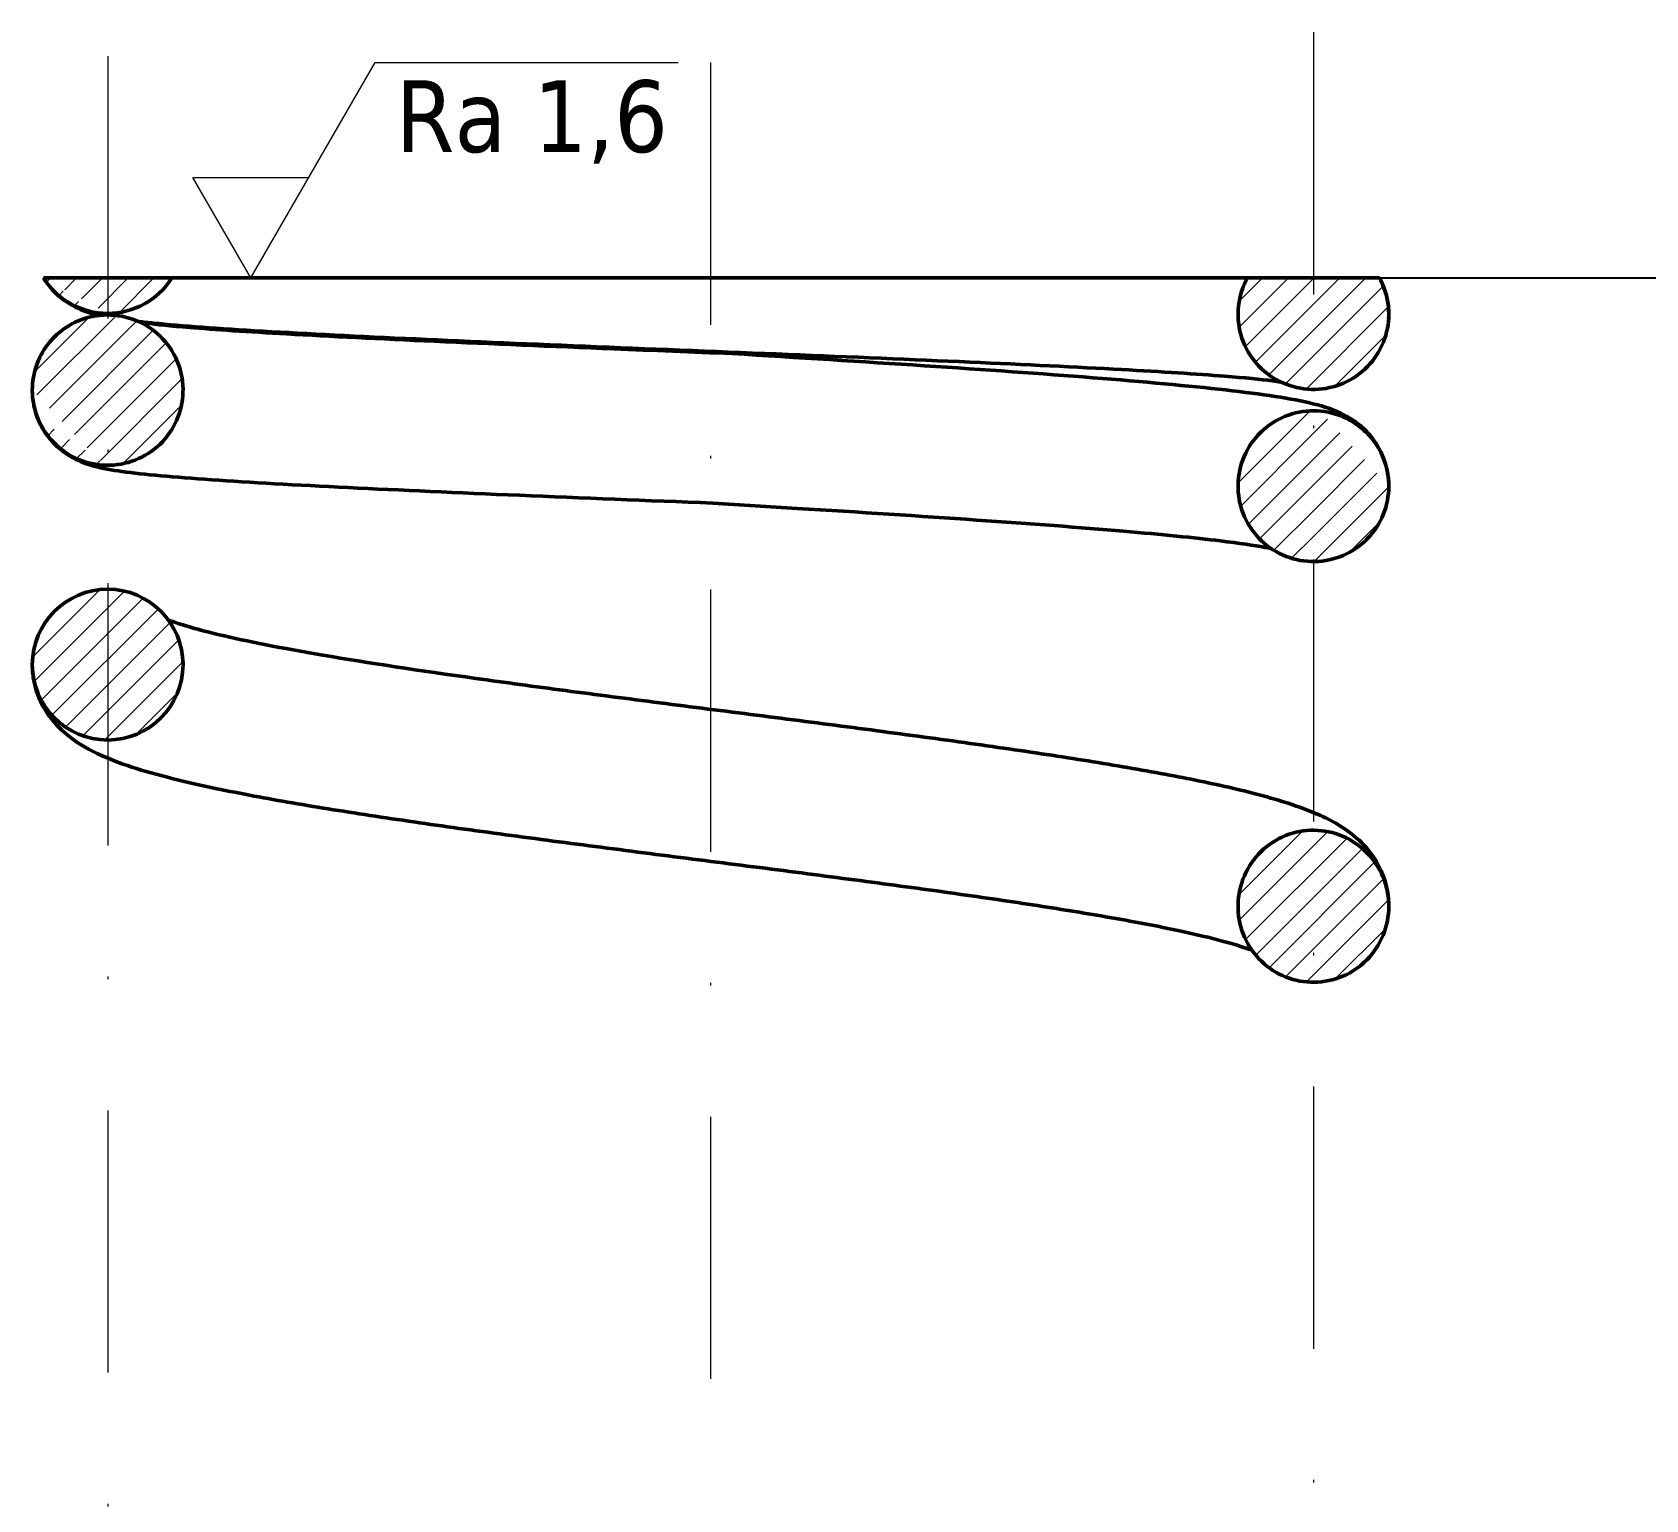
# Model space of a CAD drawing. Header units: millimetres. Extents: x 951 to 1161, y 216 to 513.
# Drawn here: x 1006.3 to 1067.8, y 371 to 426.9 of the extents above; entities that cross this region are included whole.
import ezdxf

# ---------------------------------------------------------------- set-up
doc = ezdxf.new("R2010")
doc.units = ezdxf.units.MM
doc.header["$LTSCALE"] = 5
doc.linetypes.add('DASHDOT', pattern=[1, 0.5, -0.25, 0, -0.25])
doc.layers.get('Defpoints').update_dxf_attribs({"color": 252})
for name, color, linetype, lineweight in [('kontury', 7, 'Continuous', 50), ('kreskowanie', 5, 'Continuous', 13), ('opis', 3, 'Continuous', 20), ('osie', 1, 'DASHDOT', 18), ('Visible (ISO)', 7, 'Continuous', 50), ('wymiary', 3, 'Continuous', 18)]:
    doc.layers.add(name, color=color, linetype=linetype, lineweight=lineweight)
doc.styles.get("Standard").update_dxf_attribs({"font": 'tahoma.ttf'})
doc.dimstyles.new('ISO-25', dxfattribs={"dimtxt": 2.5, "dimasz": 2.5, "dimexe": 1.25, "dimexo": 0.625, "dimtad": 1, "dimdec": 4, "dimlfac": 0.2, "dimzin": 12, "dimtxsty": 'Standard', "dimcen": 2.5, "dimadec": 3, "dimazin": 3, "dimtp": 0.2, "dimtm": 0.2, "dimtfac": 1, "dimtdec": 4, "dimtmove": 0, "dimatfit": 0, "dimfxl": 1.25, "dimarcsym": 0})
pattern_1 = [(45, (202.87074, 143.50105), (-0.4917167, 0.4917167), [])]

# ---------------------------------------------------------------- blocks, each defined once
blk = doc.blocks.new('*D16')
at = {"layer": 'Defpoints', "color": 0, "transparency": 16777216}
for p in [(1055.162, 417.56), (1136.165, 417.56), (1055.162, 315.029)]:
    blk.add_point(p, dxfattribs=at)
at = {"layer": 'wymiary', "color": 0, "lineweight": -2, "transparency": 16777216}
for p, q in [((1055.787, 417.56), (1137.415, 417.56)), ((1136.165, 317.529), (1136.165, 415.06)), ((1055.787, 315.029), (1137.415, 315.029))]:
    blk.add_line(p, q, dxfattribs=at)
at = {"layer": 'wymiary', "color": 0, "transparency": 16777216}
for points in [[(1135.749, 415.06), (1136.582, 415.06), (1136.165, 417.56)], [(1135.749, 317.529), (1136.582, 317.529), (1136.165, 315.029)]]:
    blk.add_solid(points, dxfattribs=at)
at = {"layer": 'wymiary', "color": 0, "transparency": 16777216, "insert": (1133.951, 366.294), "char_height": 2.5, "attachment_point": 5, "rotation": 90}
blk.add_mtext('{\\fTahoma|b0|i0|c238|p34;L\\H0.7x;\\S^ 0;\\H1.42857x; 38,92}', dxfattribs=at)

msp = doc.modelspace()

# ---------------------------------------------------------------- hatches: boundary and pattern name
at = {"layer": 'kreskowanie'}
h = msp.add_hatch(dxfattribs=at)
h.set_pattern_fill('ANSI31', color=256, scale=0.219021)
h.set_pattern_definition(pattern_1)
edge = h.paths.add_edge_path()
edge.add_ellipse((1009.17156, 419.05542), major_axis=(-2.84179, -0.43344), ratio=0.99178421, start_angle=81.3241213, end_angle=139.6307256)
edge.add_line((1011.61512, 417.56012), (1009.16785, 417.56012))
edge.add_line((1009.16785, 417.56012), (1009.16785, 416.20385))
edge = h.paths.add_edge_path()
edge.add_line((1009.16785, 417.56012), (1006.72059, 417.56012))
edge.add_ellipse((1009.17156, 419.05542), major_axis=(-2.84179, -0.43344), ratio=0.99178421, start_angle=22.8834752, end_angle=81.3241213)
edge.add_spline(control_points=[(1006.71924, 417.56012), (1006.75541, 417.50095), (1006.79349, 417.44342), (1006.99262, 417.16413), (1007.18121, 416.96945), (1007.52778, 416.68541), (1007.68762, 416.5822), (1008.116, 416.34503), (1008.33792, 416.27021), (1008.63551, 416.17935), (1008.73943, 416.15125), (1008.83905, 416.12727)], knot_values=[1.28234691, 1.28234691, 1.28234691, 1.28234691, 1.28648889, 1.28648889, 1.30314896, 1.30314896, 1.31734399, 1.31734399, 1.34563421, 1.34563421, 1.36277477, 1.36277477, 1.36277477, 1.36277477], degree=3, periodic=0)
edge.add_ellipse((1009.17156, 419.05542), major_axis=(-2.84179, -0.43344), ratio=0.99178421, start_angle=22.8834752, end_angle=81.3241213)
edge.add_line((1009.16785, 416.20385), (1009.16785, 417.56012))
edge = h.paths.add_edge_path()
edge.add_spline(control_points=[(1009.16785, 410.41362), (1009.19863, 410.41364), (1009.22944, 410.41415), (1009.63522, 410.42743), (1010.00428, 410.51278), (1010.68786, 410.81963), (1010.99611, 411.03788), (1011.51056, 411.57919), (1011.71226, 411.89672), (1011.98226, 412.59059), (1012.04822, 412.96009), (1012.03471, 413.70425), (1011.95518, 414.07161), (1011.65918, 414.75656), (1011.44509, 415.06729), (1010.909, 415.59012), (1010.59178, 415.79689), (1009.90186, 416.07488), (1009.53651, 416.14576), (1009.16785, 416.14593)], knot_values=[-0.20655642, -0.20655642, -0.20655642, -0.20655642, -0.20486759, -0.20486759, -0.18431371, -0.18431371, -0.16381747, -0.16381747, -0.14339925, -0.14339925, -0.12302278, -0.12302278, -0.10261843, -0.10261843, -0.08213858, -0.08213858, -0.06159091, -0.06159091, -0.04138737, -0.04138737, -0.04138737, -0.04138737], degree=3, periodic=0)
edge.add_line((1009.16785, 416.14593), (1009.16785, 410.41362))
edge = h.paths.add_edge_path()
edge.add_spline(control_points=[(1009.16785, 416.14593), (1009.1612, 416.14593), (1009.15455, 416.14591), (1008.77301, 416.14345), (1008.40213, 416.06792), (1007.7112, 415.77934), (1007.39756, 415.56938), (1007.13302, 415.30519), (1006.9836, 415.15596), (1006.85111, 414.9907), (1006.62493, 414.63418), (1006.53191, 414.44402), (1006.34936, 413.93517), (1006.29262, 413.60842), (1006.29262, 413.27952)], knot_values=[-0.04138737, -0.04138737, -0.04138737, -0.04138737, -0.0410229, -0.0410229, -0.02048402, -0.02048402, 0, 0, 0, 0.01156991, 0.01156991, 0.0231335, 0.0231335, 0.04118925, 0.04118925, 0.04118925, 0.04118925], degree=3, periodic=0)
edge.add_spline(control_points=[(1006.2979, 413.45331), (1006.29434, 413.39481), (1006.29256, 413.33615), (1006.29256, 413.24156), (1006.29323, 413.20559), (1006.30682, 412.84146), (1006.37712, 412.51161), (1006.49632, 412.21074)], knot_values=[0, 0, 0, 0, 0.00337179, 0.00337179, 0.00543975, 0.00543975, 0.02432974, 0.02432974, 0.02432974, 0.02432974], degree=3, periodic=0)
edge.add_spline(control_points=[(1009.16785, 410.41362), (1008.8239, 410.41339), (1008.48237, 410.47472), (1007.8087, 410.72588), (1007.48666, 410.92396), (1006.93763, 411.43195), (1006.71565, 411.73666), (1006.40158, 412.41345), (1006.31224, 412.77884), (1006.29358, 413.19393), (1006.29262, 413.23674), (1006.29262, 413.27952)], knot_values=[-0.28917329, -0.28917329, -0.28917329, -0.28917329, -0.2703031, -0.2703031, -0.2497844, -0.2497844, -0.22932252, -0.22932252, -0.20890489, -0.20890489, -0.20655642, -0.20655642, -0.20655642, -0.20655642], degree=3, periodic=0)
edge.add_spline(control_points=[(1006.2979, 413.45331), (1006.29434, 413.39481), (1006.29256, 413.33615), (1006.29256, 413.24156), (1006.29323, 413.20559), (1006.30682, 412.84146), (1006.37712, 412.51161), (1006.49632, 412.21074)], knot_values=[0, 0, 0, 0, 0.00337179, 0.00337179, 0.00543975, 0.00543975, 0.02432974, 0.02432974, 0.02432974, 0.02432974], degree=3, periodic=0)
edge.add_spline(control_points=[(1009.16785, 410.41362), (1008.8239, 410.41339), (1008.48237, 410.47472), (1007.8087, 410.72588), (1007.48666, 410.92396), (1006.93763, 411.43195), (1006.71565, 411.73666), (1006.40158, 412.41345), (1006.31224, 412.77884), (1006.29358, 413.19393), (1006.29262, 413.23674), (1006.29262, 413.27952)], knot_values=[-0.28917329, -0.28917329, -0.28917329, -0.28917329, -0.2703031, -0.2703031, -0.2497844, -0.2497844, -0.22932252, -0.22932252, -0.20890489, -0.20890489, -0.20655642, -0.20655642, -0.20655642, -0.20655642], degree=3, periodic=0)
edge.add_spline(control_points=[(1006.2979, 413.45331), (1006.29434, 413.39481), (1006.29256, 413.33615), (1006.29256, 413.24156), (1006.29323, 413.20559), (1006.30682, 412.84146), (1006.37712, 412.51161), (1006.49632, 412.21074)], knot_values=[0, 0, 0, 0, 0.00337179, 0.00337179, 0.00543975, 0.00543975, 0.02432974, 0.02432974, 0.02432974, 0.02432974], degree=3, periodic=0)
edge.add_spline(control_points=[(1009.16785, 410.41362), (1008.8239, 410.41339), (1008.48237, 410.47472), (1007.8087, 410.72588), (1007.48666, 410.92396), (1006.93763, 411.43195), (1006.71565, 411.73666), (1006.40158, 412.41345), (1006.31224, 412.77884), (1006.29358, 413.19393), (1006.29262, 413.23674), (1006.29262, 413.27952)], knot_values=[-0.28917329, -0.28917329, -0.28917329, -0.28917329, -0.2703031, -0.2703031, -0.2497844, -0.2497844, -0.22932252, -0.22932252, -0.20890489, -0.20890489, -0.20655642, -0.20655642, -0.20655642, -0.20655642], degree=3, periodic=0)
edge.add_spline(control_points=[(1006.49849, 412.20528), (1006.57919, 412.00283), (1006.68282, 411.81047), (1006.95612, 411.4118), (1007.13983, 411.21435), (1007.49326, 410.91346), (1007.66445, 410.8006), (1008.15178, 410.52787), (1008.39892, 410.45317), (1008.80717, 410.33724), (1008.98799, 410.29654), (1009.16785, 410.26326)], knot_values=[0.574957, 0.574957, 0.574957, 0.574957, 0.58766935, 0.58766935, 0.60410034, 0.60410034, 0.61908089, 0.61908089, 0.65197035, 0.65197035, 0.68423199, 0.68423199, 0.68423199, 0.68423199], degree=3, periodic=0)
edge.add_spline(control_points=[(1009.16785, 410.41362), (1008.8239, 410.41339), (1008.48237, 410.47472), (1007.8087, 410.72588), (1007.48666, 410.92396), (1006.93763, 411.43195), (1006.71565, 411.73666), (1006.40158, 412.41345), (1006.31224, 412.77884), (1006.29358, 413.19393), (1006.29262, 413.23674), (1006.29262, 413.27952)], knot_values=[-0.28917329, -0.28917329, -0.28917329, -0.28917329, -0.2703031, -0.2703031, -0.2497844, -0.2497844, -0.22932252, -0.22932252, -0.20890489, -0.20890489, -0.20655642, -0.20655642, -0.20655642, -0.20655642], degree=3, periodic=0)
edge.add_spline(control_points=[(1006.49849, 412.20528), (1006.57919, 412.00283), (1006.68282, 411.81047), (1006.95612, 411.4118), (1007.13983, 411.21435), (1007.49326, 410.91346), (1007.66445, 410.8006), (1008.15178, 410.52787), (1008.39892, 410.45317), (1008.80717, 410.33724), (1008.98799, 410.29654), (1009.16785, 410.26326)], knot_values=[0.574957, 0.574957, 0.574957, 0.574957, 0.58766935, 0.58766935, 0.60410034, 0.60410034, 0.61908089, 0.61908089, 0.65197035, 0.65197035, 0.68423199, 0.68423199, 0.68423199, 0.68423199], degree=3, periodic=0)
edge.add_spline(control_points=[(1006.29262, 413.27952), (1006.29262, 413.23674), (1006.29358, 413.19393), (1006.31224, 412.77884), (1006.40158, 412.41345), (1006.71565, 411.73666), (1006.93763, 411.43195), (1007.48666, 410.92396), (1007.8087, 410.72588), (1008.48237, 410.47472), (1008.8239, 410.41339), (1009.16785, 410.41362)], knot_values=[-0.28917329, -0.28917329, -0.28917329, -0.28917329, -0.28682482, -0.28682482, -0.26640719, -0.26640719, -0.24594532, -0.24594532, -0.22542661, -0.22542661, -0.20655642, -0.20655642, -0.20655642, -0.20655642], degree=3, periodic=0)
edge.add_line((1009.16785, 410.41362), (1009.16785, 416.14593))
edge = h.paths.add_edge_path()
edge.add_spline(control_points=[(1055.16199, 413.30703), (1055.18216, 413.30703), (1055.20234, 413.30724), (1055.59731, 413.31548), (1055.96703, 413.39633), (1056.65367, 413.69481), (1056.96421, 413.90924), (1057.48492, 414.44447), (1057.69035, 414.75987), (1057.95444, 415.41631), (1058.02381, 415.74602), (1058.03473, 416.07993)], knot_values=[-0.12383419, -0.12383419, -0.12383419, -0.12383419, -0.12272798, -0.12272798, -0.10219066, -0.10219066, -0.08170864, -0.08170864, -0.06127772, -0.06127772, -0.04293984, -0.04293984, -0.04293984, -0.04293984], degree=3, periodic=0)
edge.add_spline(control_points=[(1058.03473, 416.07993), (1058.04094, 416.26927), (1058.02847, 416.46003), (1057.94478, 416.96742), (1057.83517, 417.2817), (1057.68383, 417.56012)], knot_values=[0, 0, 0, 0, 0.01088177, 0.01088177, 0.02964622, 0.02964622, 0.02964622, 0.02964622], degree=3, periodic=0)
edge.add_spline(control_points=[(1057.67763, 417.56012), (1057.72826, 417.46875), (1057.77395, 417.37451), (1057.9583, 416.93408), (1058.03364, 416.5656), (1058.03624, 416.18649), (1058.03626, 416.17996), (1058.03626, 416.17344)], knot_values=[-0.04122998, -0.04122998, -0.04122998, -0.04122998, -0.03548461, -0.03548461, -0.01506934, -0.01506934, -0.01471165, -0.01471165, -0.01471165, -0.01471165], degree=3, periodic=0)
edge.add_spline(control_points=[(1058.03473, 416.07993), (1058.04094, 416.26927), (1058.02847, 416.46003), (1057.94478, 416.96742), (1057.83517, 417.2817), (1057.68383, 417.56012)], knot_values=[0, 0, 0, 0, 0.01088177, 0.01088177, 0.02964622, 0.02964622, 0.02964622, 0.02964622], degree=3, periodic=0)
edge.add_spline(control_points=[(1057.67763, 417.56012), (1057.72826, 417.46875), (1057.77395, 417.37451), (1057.9583, 416.93408), (1058.03364, 416.5656), (1058.03624, 416.18649), (1058.03626, 416.17996), (1058.03626, 416.17344)], knot_values=[-0.04122998, -0.04122998, -0.04122998, -0.04122998, -0.03548461, -0.03548461, -0.01506934, -0.01506934, -0.01471165, -0.01471165, -0.01471165, -0.01471165], degree=3, periodic=0)
edge.add_spline(control_points=[(1058.03473, 416.07993), (1058.04094, 416.26927), (1058.02847, 416.46003), (1057.94478, 416.96742), (1057.83517, 417.2817), (1057.68383, 417.56012)], knot_values=[0, 0, 0, 0, 0.01088177, 0.01088177, 0.02964622, 0.02964622, 0.02964622, 0.02964622], degree=3, periodic=0)
edge.add_spline(control_points=[(1058.03626, 416.17344), (1058.03626, 416.17996), (1058.03624, 416.18649), (1058.03364, 416.5656), (1057.9583, 416.93408), (1057.77395, 417.37451), (1057.72826, 417.46875), (1057.67763, 417.56012)], knot_values=[-0.04122998, -0.04122998, -0.04122998, -0.04122998, -0.04087228, -0.04087228, -0.02045701, -0.02045701, -0.01471165, -0.01471165, -0.01471165, -0.01471165], degree=3, periodic=0)
edge.add_line((1057.67763, 417.56012), (1055.16199, 417.56012))
edge.add_line((1055.16199, 417.56012), (1055.16199, 413.30703))
edge = h.paths.add_edge_path()
edge.add_line((1055.16199, 417.56012), (1052.64634, 417.56012))
edge.add_spline(control_points=[(1052.64634, 417.56012), (1052.57699, 417.43518), (1052.51694, 417.30496), (1052.33696, 416.82198), (1052.27634, 416.45157), (1052.30058, 415.70765), (1052.38542, 415.34143), (1052.69132, 414.66073), (1052.9099, 414.35309), (1053.45355, 413.83799), (1053.77375, 413.6358), (1054.455, 413.37266), (1054.80709, 413.30708), (1055.16199, 413.30703)], knot_values=[-0.23297748, -0.23297748, -0.23297748, -0.23297748, -0.22511296, -0.22511296, -0.20473615, -0.20473615, -0.18432903, -0.18432903, -0.16384575, -0.16384575, -0.14329598, -0.14329598, -0.12383419, -0.12383419, -0.12383419, -0.12383419], degree=3, periodic=0)
edge.add_line((1055.16199, 413.30703), (1055.16199, 417.56012))
edge = h.paths.add_edge_path()
edge.add_spline(control_points=[(1055.16199, 412.4911), (1055.49339, 412.49111), (1055.82265, 412.43383), (1056.33445, 412.24974), (1056.52528, 412.15622), (1056.88281, 411.92898), (1057.04843, 411.79598), (1057.19794, 411.64599), (1057.46203, 411.38104), (1057.67186, 411.06706), (1057.95939, 410.37632), (1058.03432, 410.00617), (1058.03625, 409.62721), (1058.03626, 409.62234), (1058.03626, 409.61748)], knot_values=[-0.0412595, -0.0412595, -0.0412595, -0.0412595, -0.0230676, -0.0230676, -0.01145981, -0.01145981, 0.00014302, 0.00014302, 0.00014302, 0.02063897, 0.02063897, 0.04113597, 0.04113597, 0.04140253, 0.04140253, 0.04140253, 0.04140253], degree=3, periodic=0)
edge.add_spline(control_points=[(1058.03401, 409.50385), (1058.03839, 409.61434), (1058.03653, 409.72531), (1058.00394, 410.17167), (1057.91922, 410.50563), (1057.64854, 411.12611), (1057.45149, 411.41375), (1057.11153, 411.78356), (1056.97472, 411.90503), (1056.68402, 412.12881), (1056.53177, 412.22302), (1055.90842, 412.56295), (1055.55934, 412.6528), (1055.17829, 412.74978), (1055.17015, 412.75184), (1055.16199, 412.7539)], knot_values=[0.54774277, 0.54774277, 0.54774277, 0.54774277, 0.55446714, 0.55446714, 0.57497784, 0.57497784, 0.59710299, 0.59710299, 0.61105325, 0.61105325, 0.62803973, 0.62803973, 0.68721853, 0.68721853, 0.68850894, 0.68850894, 0.68850894, 0.68850894], degree=3, periodic=0)
edge.add_spline(control_points=[(1055.16199, 412.4911), (1055.49339, 412.49111), (1055.82265, 412.43383), (1056.33445, 412.24974), (1056.52528, 412.15622), (1056.88281, 411.92898), (1057.04843, 411.79598), (1057.19794, 411.64599), (1057.46203, 411.38104), (1057.67186, 411.06706), (1057.95939, 410.37632), (1058.03432, 410.00617), (1058.03625, 409.62721), (1058.03626, 409.62234), (1058.03626, 409.61748)], knot_values=[-0.0412595, -0.0412595, -0.0412595, -0.0412595, -0.0230676, -0.0230676, -0.01145981, -0.01145981, 0.00014302, 0.00014302, 0.00014302, 0.02063897, 0.02063897, 0.04113597, 0.04113597, 0.04140253, 0.04140253, 0.04140253, 0.04140253], degree=3, periodic=0)
edge.add_spline(control_points=[(1058.03401, 409.50385), (1058.03839, 409.61434), (1058.03653, 409.72531), (1058.00394, 410.17167), (1057.91922, 410.50563), (1057.64854, 411.12611), (1057.45149, 411.41375), (1057.11153, 411.78356), (1056.97472, 411.90503), (1056.68402, 412.12881), (1056.53177, 412.22302), (1055.90842, 412.56295), (1055.55934, 412.6528), (1055.17829, 412.74978), (1055.17015, 412.75184), (1055.16199, 412.7539)], knot_values=[0.54774277, 0.54774277, 0.54774277, 0.54774277, 0.55446714, 0.55446714, 0.57497784, 0.57497784, 0.59710299, 0.59710299, 0.61105325, 0.61105325, 0.62803973, 0.62803973, 0.68721853, 0.68721853, 0.68850894, 0.68850894, 0.68850894, 0.68850894], degree=3, periodic=0)
edge.add_spline(control_points=[(1058.03626, 409.61748), (1058.03626, 409.62234), (1058.03625, 409.62721), (1058.03432, 410.00617), (1057.95939, 410.37632), (1057.67186, 411.06706), (1057.46203, 411.38104), (1057.19794, 411.64599), (1057.04843, 411.79598), (1056.88281, 411.92898), (1056.52528, 412.15622), (1056.33445, 412.24974), (1055.82265, 412.43383), (1055.49339, 412.49111), (1055.16199, 412.4911)], knot_values=[-0.0412595, -0.0412595, -0.0412595, -0.0412595, -0.04099295, -0.04099295, -0.02049595, -0.02049595, 0, 0, 0, 0.01160283, 0.01160283, 0.02321063, 0.02321063, 0.04140253, 0.04140253, 0.04140253, 0.04140253], degree=3, periodic=0)
edge.add_line((1055.16199, 412.4911), (1055.16199, 406.74308))
edge.add_spline(control_points=[(1055.16199, 406.74308), (1055.17892, 406.74309), (1055.19586, 406.74324), (1055.58729, 406.75026), (1055.95689, 406.83009), (1056.64459, 407.12692), (1056.95613, 407.34108), (1057.47945, 407.87668), (1057.68626, 408.19296), (1057.96509, 408.88238), (1058.03626, 409.24824), (1058.03626, 409.61748)], knot_values=[0.20684779, 0.20684779, 0.20684779, 0.20684779, 0.20777627, 0.20777627, 0.22829739, 0.22829739, 0.2488146, 0.2488146, 0.26932425, 0.26932425, 0.28955975, 0.28955975, 0.28955975, 0.28955975], degree=3, periodic=0)
edge.add_spline(control_points=[(1058.03401, 409.50385), (1058.03839, 409.61434), (1058.03653, 409.72531), (1058.00394, 410.17167), (1057.91922, 410.50563), (1057.64854, 411.12611), (1057.45149, 411.41375), (1057.11153, 411.78356), (1056.97472, 411.90503), (1056.68402, 412.12881), (1056.53177, 412.22302), (1055.90842, 412.56295), (1055.55934, 412.6528), (1055.17829, 412.74978), (1055.17015, 412.75184), (1055.16199, 412.7539)], knot_values=[0.54774277, 0.54774277, 0.54774277, 0.54774277, 0.55446714, 0.55446714, 0.57497784, 0.57497784, 0.59710299, 0.59710299, 0.61105325, 0.61105325, 0.62803973, 0.62803973, 0.68721853, 0.68721853, 0.68850894, 0.68850894, 0.68850894, 0.68850894], degree=3, periodic=0)
h = msp.add_hatch(dxfattribs=at)
h.set_pattern_fill('ANSI31', color=256, scale=0.219021)
h.set_pattern_definition(pattern_1)
edge = h.paths.add_edge_path()
edge.add_spline(control_points=[(1055.16199, 412.4911), (1055.11981, 412.4911), (1055.0776, 412.49017), (1054.66133, 412.47181), (1054.29407, 412.3824), (1053.61445, 412.06783), (1053.30859, 411.84566), (1052.79934, 411.29663), (1052.6008, 410.97505), (1052.33826, 410.27407), (1052.27671, 409.9014), (1052.29993, 409.15356), (1052.38443, 408.78555), (1052.68976, 408.10256), (1052.90767, 407.79412), (1053.44961, 407.27795), (1053.7685, 407.07522), (1054.45041, 406.80948), (1054.80473, 406.74299), (1055.16199, 406.74308)], knot_values=[0.04140253, 0.04140253, 0.04140253, 0.04140253, 0.04371756, 0.04371756, 0.06423164, 0.06423164, 0.08474842, 0.08474842, 0.10525973, 0.10525973, 0.12576, 0.12576, 0.14625311, 0.14625311, 0.16674994, 0.16674994, 0.18725811, 0.18725811, 0.20684779, 0.20684779, 0.20684779, 0.20684779], degree=3, periodic=0)
edge.add_line((1055.16199, 406.74308), (1055.16199, 412.4911))
edge = h.paths.add_edge_path()
edge.add_spline(control_points=[(1055.16199, 396.49585), (1054.79915, 396.49615), (1054.43964, 396.42721), (1053.75459, 396.15388), (1053.43751, 395.94808), (1052.89688, 395.42364), (1052.67971, 395.10904), (1052.37702, 394.41232), (1052.29513, 394.03631), (1052.27994, 393.27572), (1052.34628, 392.89794), (1052.56902, 392.32128), (1052.68174, 392.1107), (1052.81853, 391.91667)], knot_values=[-0.2467944, -0.2467944, -0.2467944, -0.2467944, -0.22689958, -0.22689958, -0.20637269, -0.20637269, -0.18562614, -0.18562614, -0.16475273, -0.16475273, -0.1439469, -0.1439469, -0.13088214, -0.13088214, -0.13088214, -0.13088214], degree=3, periodic=0)
edge.add_spline(control_points=[(1052.81853, 391.91667), (1052.89748, 391.80469), (1052.98444, 391.69823), (1053.33475, 391.32717), (1053.64065, 391.10845), (1054.3185, 390.80115), (1054.68348, 390.71529), (1055.09056, 390.70058), (1055.12629, 390.69996), (1055.16199, 390.70001)], knot_values=[-0.13088214, -0.13088214, -0.13088214, -0.13088214, -0.12334213, -0.12334213, -0.10291951, -0.10291951, -0.08255391, -0.08255391, -0.08059409, -0.08059409, -0.08059409, -0.08059409], degree=3, periodic=0)
edge.add_line((1055.16199, 390.70001), (1055.16199, 396.49585))
h.paths.add_polyline_path([(1057.89165, 394.48126), (1057.86344, 394.58749), (1057.65228, 395.04445), (1057.36615, 395.45707), (1057.01207, 395.81481), (1056.60231, 396.10487), (1056.14729, 396.31956), (1055.66271, 396.45114), (1055.16199, 396.49585), (1055.16199, 390.70001), (1055.66248, 390.74498), (1056.14778, 390.87706), (1056.60257, 391.09198), (1057.01265, 391.3826), (1057.36667, 391.74066), (1057.6528, 392.15372), (1057.86389, 392.61113), (1057.99275, 393.09686), (1058.03297, 393.5608)])
h = msp.add_hatch(dxfattribs=at)
h.set_pattern_fill('ANSI31', color=256, scale=0.219021)
h.set_pattern_definition(pattern_1)
h.paths.add_polyline_path([(1012.04416, 402.81163, 1), (1006.29136, 402.81163, 1)])

# ---------------------------------------------------------------- linework, layer by layer
at = {"layer": 'kontury'}
msp.add_circle((1009.16776, 402.81163), 2.87465, dxfattribs=at)
at = {"layer": 'opis'}
for p, q in [((1014.63298, 417.56012), (1019.37493, 425.77341)), ((1019.37493, 425.77341), (1030.92838, 425.77341)), ((1014.63298, 417.56012), (1012.42007, 421.39299)), ((1012.42007, 421.39299), (1016.84589, 421.39299))]:
    msp.add_line(p, q, dxfattribs=at)
at = {"layer": 'osie', "ltscale": 4}
for p, q in [((1055.16199, 426.92418), (1055.16199, 313.41628)), ((1009.16785, 426.01477), (1009.16785, 313.41628)), ((1032.16432, 425.77341), (1032.16432, 313.41628))]:
    msp.add_line(p, q, dxfattribs=at)
at = {"layer": 'Visible (ISO)'}
for p, q in [((1006.72059, 417.56012), (1006.71924, 417.56012)), ((1011.61512, 417.56012), (1006.72059, 417.56012)), ((1052.64634, 417.56012), (1011.61512, 417.56012)), ((1057.67763, 417.56012), (1052.64634, 417.56012)), ((1057.68383, 417.56012), (1057.67763, 417.56012))]:
    msp.add_line(p, q, dxfattribs=at)
for centre, major_axis, start_param, end_param in [((1009.17156, 419.05542), (-2.84179, -0.43344), 0.39939199, 2.4370159), ((1009.17156, 413.25958), (-2.84179, -0.43344), 0.22406321, 0.22612088), ((1009.17156, 402.75847), (2.84179, 0.43344), 6.13059292, 6.21628911)]:
    msp.add_ellipse(centre, major_axis=major_axis, ratio=0.99178421, start_param=start_param, end_param=end_param, dxfattribs=at)
for points, knots in [([(1008.83905, 416.12727), (1008.73943, 416.15125), (1008.63551, 416.17935), (1008.33792, 416.27021), (1008.116, 416.34503), (1007.68762, 416.5822), (1007.52778, 416.68541), (1007.18121, 416.96945), (1006.99262, 417.16413), (1006.79349, 417.44342), (1006.75541, 417.50095), (1006.71924, 417.56012)], [1.2823469058, 1.2823469058, 1.2823469058, 1.2823469058, 1.2994874685, 1.2994874685, 1.3277776905, 1.3277776905, 1.3419727211, 1.3419727211, 1.3586327915, 1.3586327915, 1.3627747735, 1.3627747735, 1.3627747735, 1.3627747735]), ([(1052.64634, 417.56012), (1052.57699, 417.43518), (1052.51694, 417.30496), (1052.33696, 416.82198), (1052.27634, 416.45157), (1052.30058, 415.70765), (1052.38542, 415.34143), (1052.69132, 414.66073), (1052.9099, 414.35309), (1053.45355, 413.83799), (1053.77375, 413.6358), (1054.47384, 413.36538), (1054.84718, 413.29982), (1055.59731, 413.31548), (1055.96703, 413.39633), (1056.65367, 413.69481), (1056.96421, 413.90924), (1057.48492, 414.44447), (1057.69035, 414.75987), (1057.96608, 415.44526), (1058.03626, 415.80767), (1058.03626, 416.17344)], [-0.232977483, -0.232977483, -0.232977483, -0.232977483, -0.225112963, -0.225112963, -0.204736152, -0.204736152, -0.18432903, -0.18432903, -0.163845747, -0.163845747, -0.143295979, -0.143295979, -0.122727984, -0.122727984, -0.102190657, -0.102190657, -0.081708643, -0.081708643, -0.061277724, -0.061277724, -0.041229978, -0.041229978, -0.041229978, -0.041229978]), ([(1058.03626, 416.17344), (1058.03626, 416.17996), (1058.03624, 416.18649), (1058.03364, 416.5656), (1057.9583, 416.93408), (1057.77395, 417.37451), (1057.72826, 417.46875), (1057.67763, 417.56012)], [-0.0412299784, -0.0412299784, -0.0412299784, -0.0412299784, -0.0408722801, -0.0408722801, -0.020457011, -0.020457011, -0.0147116464, -0.0147116464, -0.0147116464, -0.0147116464]), ([(1057.68383, 417.56012), (1057.83517, 417.2817), (1057.94478, 416.96742), (1058.03281, 416.43367), (1058.0441, 416.21518), (1058.03098, 415.99965)], [0, 0, 0, 0, 0.0187644457, 0.0187644457, 0.0311863262, 0.0311863262, 0.0311863262, 0.0311863262]), ([(1006.29262, 413.27952), (1006.29262, 413.23674), (1006.29358, 413.19393), (1006.31224, 412.77884), (1006.40158, 412.41345), (1006.71565, 411.73666), (1006.93763, 411.43195), (1007.48666, 410.92396), (1007.8087, 410.72588), (1008.51125, 410.46396), (1008.88518, 410.40288), (1009.63522, 410.42743), (1010.00428, 410.51278), (1010.68786, 410.81963), (1010.99611, 411.03788), (1011.51056, 411.57919), (1011.71226, 411.89672), (1011.98226, 412.59059), (1012.04822, 412.96009), (1012.03471, 413.70425), (1011.95518, 414.07161), (1011.65918, 414.75656), (1011.44509, 415.06729), (1010.909, 415.59012), (1010.59178, 415.79689), (1009.89568, 416.07736), (1009.52332, 416.14829), (1008.77301, 416.14345), (1008.40213, 416.06792), (1007.7112, 415.77934), (1007.39756, 415.56938), (1007.13302, 415.30519), (1006.9836, 415.15596), (1006.85111, 414.9907), (1006.62493, 414.63418), (1006.53191, 414.44402), (1006.34936, 413.93517), (1006.29262, 413.60842), (1006.29262, 413.27952)], [-0.289173295, -0.289173295, -0.289173295, -0.289173295, -0.286824819, -0.286824819, -0.266407187, -0.266407187, -0.245945315, -0.245945315, -0.225426606, -0.225426606, -0.204867592, -0.204867592, -0.184313709, -0.184313709, -0.163817467, -0.163817467, -0.143399246, -0.143399246, -0.123022784, -0.123022784, -0.102618432, -0.102618432, -0.082138585, -0.082138585, -0.061590908, -0.061590908, -0.041022903, -0.041022903, -0.020484024, -0.020484024, 0, 0, 0, 0.011569913, 0.011569913, 0.023133496, 0.023133496, 0.041189251, 0.041189251, 0.041189251, 0.041189251]), ([(1053.91657, 413.59009), (1053.82763, 413.60365), (1053.71864, 413.61895), (1053.16263, 413.68864), (1052.53591, 413.74961), (1050.71893, 413.89356), (1049.37794, 413.97937), (1046.14389, 414.15824), (1044.16619, 414.25357), (1039.88218, 414.44445), (1037.51536, 414.54238), (1032.71474, 414.73668), (1030.221, 414.8355), (1025.4249, 415.03118), (1023.06429, 415.13052), (1018.76609, 415.32742), (1016.77841, 415.42742), (1013.40151, 415.62704), (1011.9832, 415.72829), (1010.71201, 415.8526), (1010.52638, 415.87188), (1010.35038, 415.89165)], [0.14824423, 0.14824423, 0.14824423, 0.14824423, 0.17266141, 0.17266141, 0.2577603, 0.2577603, 0.37447719, 0.37447719, 0.50335728, 0.50335728, 0.63557585, 0.63557585, 0.76898413, 0.76898413, 0.90309026, 0.90309026, 1.03794349, 1.03794349, 1.17429302, 1.17429302, 1.19925262, 1.19925262, 1.19925262, 1.19925262]), ([(1010.40704, 415.86538), (1010.47316, 415.85532), (1010.55025, 415.84433), (1011.0196, 415.78313), (1011.58633, 415.72572), (1013.26591, 415.58783), (1014.53398, 415.50435), (1017.63717, 415.32903), (1019.56228, 415.23491), (1023.76624, 415.04615), (1026.10617, 414.94914), (1029.96194, 414.79359), (1031.47435, 414.73357), (1032.97511, 414.67383)], [0.113374575, 0.113374575, 0.113374575, 0.113374575, 0.13150122, 0.13150122, 0.212712762, 0.212712762, 0.327301504, 0.327301504, 0.455588798, 0.455588798, 0.587632826, 0.587632826, 0.669960851, 0.669960851, 0.669960851, 0.669960851]), ([(1032.97513, 414.67383), (1035.46638, 414.52003), (1037.97774, 414.36422), (1042.62241, 414.0587), (1044.81752, 413.9051), (1048.69516, 413.59884), (1050.416, 413.44283), (1053.23451, 413.12246), (1054.29888, 412.9736), (1055.55934, 412.6528), (1055.90842, 412.56295), (1056.53177, 412.22302), (1056.68402, 412.12881), (1056.97472, 411.90503), (1057.11153, 411.78356), (1057.45149, 411.41375), (1057.64854, 411.12611), (1057.91922, 410.50563), (1058.00394, 410.17167), (1058.03653, 409.72531), (1058.03839, 409.61434), (1058.03401, 409.50385)], [0, 0, 0, 0, 0.136805016, 0.136805016, 0.271669292, 0.271669292, 0.408187053, 0.408187053, 0.549033185, 0.549033185, 0.608211985, 0.608211985, 0.625198465, 0.625198465, 0.639148722, 0.639148722, 0.661273871, 0.661273871, 0.681784572, 0.681784572, 0.688508941, 0.688508941, 0.688508941, 0.688508941]), ([(1006.49632, 412.21074), (1006.37712, 412.51161), (1006.30682, 412.84146), (1006.29323, 413.20559), (1006.29256, 413.24156), (1006.29256, 413.33615), (1006.29434, 413.39481), (1006.2979, 413.45331)], [0, 0, 0, 0, 0.018889995, 0.018889995, 0.0209579521, 0.0209579521, 0.0243297403, 0.0243297403, 0.0243297403, 0.0243297403]), ([(1058.03626, 409.61748), (1058.03626, 409.62234), (1058.03625, 409.62721), (1058.03432, 410.00617), (1057.95939, 410.37632), (1057.67186, 411.06706), (1057.46203, 411.38104), (1057.19794, 411.64599), (1057.04843, 411.79598), (1056.88281, 411.92898), (1056.52528, 412.15622), (1056.33445, 412.24974), (1055.78289, 412.44813), (1055.40932, 412.5048), (1054.66133, 412.47181), (1054.29407, 412.3824), (1053.61445, 412.06783), (1053.30859, 411.84566), (1052.79934, 411.29663), (1052.6008, 410.97505), (1052.33826, 410.27407), (1052.27671, 409.9014), (1052.29993, 409.15356), (1052.38443, 408.78555), (1052.68976, 408.10256), (1052.90767, 407.79412), (1053.44961, 407.27795), (1053.7685, 407.07522), (1054.4662, 406.80333), (1054.83837, 406.73683), (1055.58729, 406.75026), (1055.95689, 406.83009), (1056.64459, 407.12692), (1056.95613, 407.34108), (1057.47945, 407.87668), (1057.68626, 408.19296), (1057.96509, 408.88238), (1058.03626, 409.24824), (1058.03626, 409.61748)], [-0.041259502, -0.041259502, -0.041259502, -0.041259502, -0.040992945, -0.040992945, -0.020495946, -0.020495946, 0, 0, 0, 0.011602835, 0.011602835, 0.023210627, 0.023210627, 0.043717563, 0.043717563, 0.06423164, 0.06423164, 0.084748418, 0.084748418, 0.105259732, 0.105259732, 0.125760003, 0.125760003, 0.146253111, 0.146253111, 0.166749944, 0.166749944, 0.187258109, 0.187258109, 0.207776272, 0.207776272, 0.228297394, 0.228297394, 0.248814595, 0.248814595, 0.26932425, 0.26932425, 0.289559747, 0.289559747, 0.289559747, 0.289559747]), ([(1032.2481, 408.97068), (1029.76055, 409.06966), (1027.23772, 409.16993), (1022.54647, 409.36637), (1020.31525, 409.46506), (1016.35518, 409.66106), (1014.58281, 409.76069), (1011.68118, 409.96155), (1010.54872, 410.06062), (1009.31884, 410.23331), (1009.00334, 410.28153), (1008.39892, 410.45317), (1008.15178, 410.52787), (1007.66445, 410.8006), (1007.49326, 410.91346), (1007.13983, 411.21435), (1006.95612, 411.4118), (1006.68282, 411.81047), (1006.57919, 412.00283), (1006.49849, 412.20528)], [0, 0, 0, 0, 0.136403776, 0.136403776, 0.270678703, 0.270678703, 0.405977625, 0.405977625, 0.543650758, 0.543650758, 0.607218636, 0.607218636, 0.640108093, 0.640108093, 0.655088647, 0.655088647, 0.671519638, 0.671519638, 0.684231986, 0.684231986, 0.684231986, 0.684231986]), ([(1053.54868, 407.23787), (1053.47905, 407.25252), (1053.39946, 407.26833), (1052.9088, 407.35873), (1052.3257, 407.44448), (1050.62598, 407.65067), (1049.36406, 407.77568), (1046.27777, 408.04086), (1044.35991, 408.18446), (1040.16801, 408.47406), (1037.83073, 408.62365), (1034.40096, 408.83776), (1033.32363, 408.90431), (1032.24808, 408.97068)], [0.151710289, 0.151710289, 0.151710289, 0.151710289, 0.168973716, 0.168973716, 0.248361051, 0.248361051, 0.359479029, 0.359479029, 0.485912467, 0.485912467, 0.617337129, 0.617337129, 0.676381562, 0.676381562, 0.676381562, 0.676381562]), ([(1011.49417, 404.51024), (1011.52794, 404.49706), (1011.564, 404.48341), (1011.9998, 404.32442), (1012.62851, 404.14058), (1014.4719, 403.7024), (1015.81796, 403.43887), (1019.09509, 402.88007), (1021.07496, 402.58303), (1024.31331, 402.13116), (1025.45683, 401.97704), (1027.80606, 401.66713), (1029.01216, 401.51134), (1031.45406, 401.19847), (1032.68997, 401.04139), (1035.1591, 400.72604), (1036.39225, 400.56776), (1038.82448, 400.24988), (1040.0233, 400.09027), (1042.35762, 399.76922), (1043.49256, 399.60778), (1045.6736, 399.28197), (1046.71849, 399.1176), (1048.70057, 398.7833), (1049.63497, 398.6134), (1051.39155, 398.2608), (1052.20625, 398.07827), (1053.76661, 397.67209), (1054.48446, 397.45202), (1055.67088, 396.96041), (1056.16259, 396.73297), (1056.95914, 396.07581), (1057.22054, 395.8223), (1057.72981, 395.06147), (1057.97081, 394.50913), (1058.03409, 393.76996), (1058.0379, 393.65627), (1058.03573, 393.54287)], [0.31743973, 0.31743973, 0.31743973, 0.31743973, 0.3375278, 0.3375278, 0.5466131, 0.5466131, 0.82505392, 0.82505392, 1.13263485, 1.13263485, 1.2912922, 1.2912922, 1.45116527, 1.45116527, 1.61195131, 1.61195131, 1.7735519, 1.7735519, 1.93603841, 1.93603841, 2.09969395, 2.09969395, 2.26517946, 2.26517946, 2.4340285, 2.4340285, 2.61035826, 2.61035826, 2.80941505, 2.80941505, 2.96700221, 2.96700221, 3.03671231, 3.03671231, 3.11123204, 3.11123204, 3.12458937, 3.12458937, 3.12458937, 3.12458937]), ([(1006.34224, 402.25002), (1006.30949, 402.43182), (1006.29256, 402.61897), (1006.29256, 402.82981), (1006.29284, 402.85394), (1006.29339, 402.87807)], [0, 0, 0, 0, 0.0129462472, 0.0129462472, 0.0146196473, 0.0146196473, 0.0146196473, 0.0146196473]), ([(1006.32977, 402.32503), (1006.40001, 401.86451), (1006.56693, 401.45503), (1006.99496, 400.73019), (1007.26126, 400.45098), (1007.95411, 399.84066), (1008.35815, 399.62224), (1009.61063, 399.02501), (1010.51223, 398.75375), (1012.44071, 398.26691), (1013.37172, 398.06636), (1015.32136, 397.6914), (1016.3188, 397.51691), (1018.41042, 397.17616), (1019.49961, 397.00989), (1021.75712, 396.68117), (1022.92369, 396.51873), (1025.31053, 396.19604), (1026.53012, 396.03579), (1028.99375, 395.71679), (1030.23754, 395.55803), (1032.71832, 395.24174), (1033.95529, 395.08421), (1036.39035, 394.77037), (1037.58858, 394.61407), (1039.9141, 394.30296), (1041.04175, 394.14816), (1043.19465, 393.8407), (1044.22068, 393.68804), (1046.1397, 393.38621), (1047.03435, 393.23701), (1048.66053, 392.94491), (1049.39564, 392.80187), (1050.67273, 392.52813), (1051.22255, 392.39693), (1052.10107, 392.15987), (1052.4467, 392.05211), (1052.74295, 391.94528), (1052.78203, 391.9307), (1052.81853, 391.91667)], [0, 0, 0, 0, 0.05590602, 0.05590602, 0.1257878, 0.1257878, 0.2511984, 0.2511984, 0.5099196, 0.5099196, 0.70517855, 0.70517855, 0.8792802, 0.8792802, 1.04705267, 1.04705267, 1.21194774, 1.21194774, 1.37523302, 1.37523302, 1.53744944, 1.53744944, 1.69881414, 1.69881414, 1.85934889, 1.85934889, 2.01889921, 2.01889921, 2.17707252, 2.17707252, 2.33305781, 2.33305781, 2.48520313, 2.48520313, 2.6300822, 2.6300822, 2.76081188, 2.76081188, 2.78209066, 2.78209066, 2.78209066, 2.78209066]), ([(1058.03626, 393.59872), (1058.03626, 393.76822), (1058.02148, 393.9375), (1057.95483, 394.31584), (1057.89439, 394.52237), (1057.66683, 395.06788), (1057.4557, 395.38402), (1056.92615, 395.9154), (1056.61354, 396.12637), (1055.92681, 396.41572), (1055.55968, 396.49199), (1054.81643, 396.49942), (1054.44774, 396.43044), (1053.75459, 396.15388), (1053.43751, 395.94808), (1052.89688, 395.42364), (1052.67971, 395.10904), (1052.37702, 394.41232), (1052.29513, 394.03631), (1052.27994, 393.27572), (1052.34628, 392.89794), (1052.61861, 392.19291), (1052.82077, 391.87159), (1053.33475, 391.32717), (1053.64065, 391.10845), (1054.3185, 390.80115), (1054.68348, 390.71529), (1055.42756, 390.6884), (1055.7992, 390.74817), (1056.5014, 391.00781), (1056.82469, 391.20609), (1057.3791, 391.71708), (1057.60423, 392.02561), (1057.92421, 392.7126), (1058.01561, 393.08483), (1058.03315, 393.464), (1058.03522, 393.5089), (1058.03626, 393.55382), (1058.03626, 393.59872)], [-0.329792189, -0.329792189, -0.329792189, -0.329792189, -0.320496392, -0.320496392, -0.308743448, -0.308743448, -0.288111193, -0.288111193, -0.267635859, -0.267635859, -0.247272369, -0.247272369, -0.226899582, -0.226899582, -0.206372694, -0.206372694, -0.185626137, -0.185626137, -0.164752725, -0.164752725, -0.143946905, -0.143946905, -0.123342134, -0.123342134, -0.102919513, -0.102919513, -0.082553914, -0.082553914, -0.062112545, -0.062112545, -0.041524067, -0.041524067, -0.020796668, -0.020796668, 0, 0, 0, 0.002462588, 0.002462588, 0.002462588, 0.002462588])]:
    msp.add_open_spline(points, degree=3, knots=knots, dxfattribs=at)

# ---------------------------------------------------------------- texts
at = {"layer": 'opis', "insert": (1020.15499, 425.09384), "char_height": 2.737765, "attachment_point": 1}
msp.add_mtext('Ra 1,6', dxfattribs=at)

# ---------------------------------------------------------------- dimensions: what is measured, and where the dimension line sits
at = {"layer": 'wymiary'}
dim = msp.add_linear_dim(base=(1136.16529, 417.56012), p1=(1055.16199, 315.02865), p2=(1055.16199, 417.56012), angle=90, text='{\\fTahoma|b0|i0|c238|p34;L\\H0.7x;\\S^ 0;\\H1.42857x; 38,92}', dimstyle='ISO-25', dxfattribs=at)
dim.commit()
dim.dimension.update_dxf_attribs({"geometry": '*D16', "text_midpoint": (1136.16529, 366.29438), "dimtype": 160})

doc.saveas('drawing.dxf')
